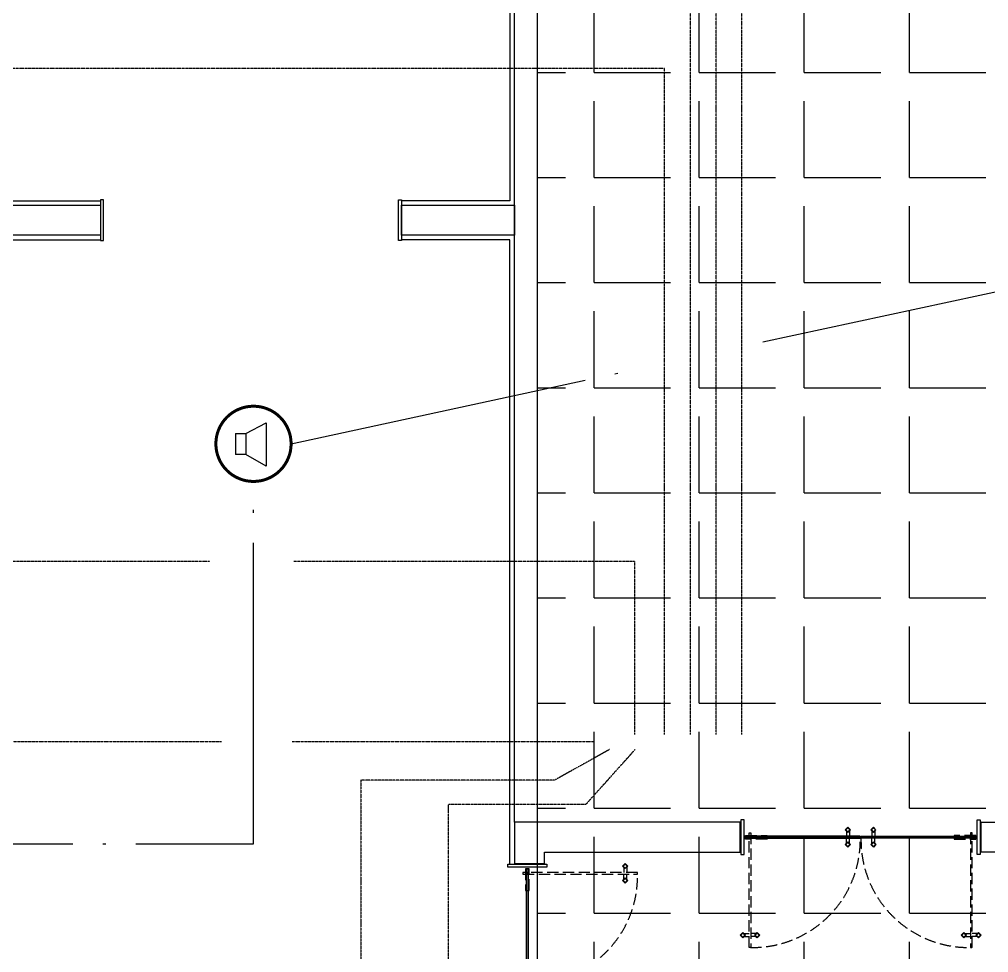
# Model space of a CAD drawing. Extents: x -284868 to 304789, y -137694 to 137894.
# Drawn here: x 269289 to 275730, y 7240 to 13442 of the extents above; entities that cross this region are included whole.
import ezdxf
from ezdxf.enums import TextEntityAlignment as Align

# ---------------------------------------------------------------- set-up
doc = ezdxf.new("R2010")
doc.units = 0
for name, pattern in [('BORDER2', [0.875, 0.25, -0.125, 0.25, -0.125, 0, -0.125]), ('DASH', [0.35, 0.25, -0.1]), ('DOTE', [2.42, 2, -0.2, 0.02, -0.2])]:
    doc.linetypes.add(name, pattern=pattern)
doc.layers.get('0').update_dxf_attribs({"linetype": 'CONTINUOUS'})
for name, color, linetype in [('0-墙', 4, 'CONTINUOUS'), ('0-非设计区域', 251, 'CONTINUOUS'), ('P-完成面', 42, 'CONTINUOUS'), ('P-门扇', 6, 'CONTINUOUS'), ('T-AVSX-EQPM', 3, 'CONTINUOUS'), ('WIRE-广播线', 220, 'DOTE'), ('WIRE-网络', 130, 'BORDER2')]:
    doc.layers.add(name, color=color, linetype=linetype)
doc.styles.add('_TEL_DIM', font='SIMPLEX', dxfattribs={"width": 0.8, "height": 3.5, "bigfont": 'HZTXT'})

# ---------------------------------------------------------------- blocks, each defined once
blk = doc.blocks.new('A$C7B347943')
at = {"layer": 'P-门扇', "color": 251, "linetype": 'DASH', "ltscale": 300}
for p, q in [((-9.9, 0), (9.9, 0)), ((0, -9.9), (0, 9.9))]:
    blk.add_line(p, q, dxfattribs=at)
blk.add_lwpolyline([(114, -12), (114, 12), (-30, 12), (-30, -12)], close=True, dxfattribs=at)
at = {"layer": 'P-门扇', "color": 6, "linetype": 'DASH', "ltscale": 300}
blk.add_circle((0, 0), 6, dxfattribs=at)
blk = doc.blocks.new('A$C21f4e1ae')
at = {"layer": 'P-门扇', "color": 251, "linetype": 'DASH', "ltscale": 300}
for p, q in [((-775.5, 1), (-775.5, -34)), ((-755.5, 1), (-755.5, -34)), ((-775.5, -81), (-775.5, -46)), ((-755.5, -81), (-755.5, -46)), ((-775.5, -1469), (-775.5, -1504)), ((-755.5, -1469), (-755.5, -1504)), ((-775.5, -1551), (-775.5, -1516)), ((-755.5, -1551), (-755.5, -1516))]:
    blk.add_line(p, q, dxfattribs=at)
at = {"layer": 'P-门扇', "color": 8}
for p, q in [((-120, -10), (-120, -772.5)), ((-110, -10), (-110, -772.5)), ((-120, -1540), (-120, -777.5)), ((-110, -1540), (-110, -777.5))]:
    blk.add_line(p, q, dxfattribs=at)
at = {"layer": 'P-门扇', "color": 251}
for p, q in [((-156, -680.5), (-121, -680.5)), ((-156, -700.5), (-121, -700.5)), ((-74, -680.5), (-109, -680.5)), ((-74, -700.5), (-109, -700.5)), ((-156, -849.5), (-121, -849.5)), ((-156, -869.5), (-121, -869.5)), ((-74, -849.5), (-109, -849.5)), ((-74, -869.5), (-109, -869.5))]:
    blk.add_line(p, q, dxfattribs=at)
at = {"layer": 'P-门扇', "color": 251, "linetype": 'DASH', "ltscale": 300}
for points in [[(-748, 8.5), (-765.5, 26), (-783, 8.5), (-765.5, -9)], [(-752.2, 8.5), (-765.5, 21.8), (-778.8, 8.5), (-765.5, -4.8)], [(-847.5, -35), (-846.5, -34), (-86, -34), (-85, -35), (-85, -45), (-86, -46), (-846.5, -46), (-847.5, -45)], [(-748, -88.5), (-765.5, -106), (-783, -88.5), (-765.5, -71)], [(-752.2, -88.5), (-765.5, -101.8), (-778.8, -88.5), (-765.5, -75.2)], [(-748, -1461.5), (-765.5, -1444), (-783, -1461.5), (-765.5, -1479)], [(-752.2, -1461.5), (-765.5, -1448.2), (-778.8, -1461.5), (-765.5, -1474.8)], [(-847.5, -1515), (-846.5, -1516), (-86, -1516), (-85, -1515), (-85, -1505), (-86, -1504), (-846.5, -1504), (-847.5, -1505)], [(-748, -1558.5), (-765.5, -1576), (-783, -1558.5), (-765.5, -1541)], [(-752.2, -1558.5), (-765.5, -1571.8), (-778.8, -1558.5), (-765.5, -1545.2)]]:
    blk.add_lwpolyline(points, close=True, dxfattribs=at)
at = {"layer": 'P-门扇'}
for points in [[(-110, -772.5), (-109, -771.5), (-109, -11), (-110, -10), (-120, -10), (-121, -11), (-121, -771.5), (-120, -772.5)], [(-110, -777.5), (-109, -778.5), (-109, -1539), (-110, -1540), (-120, -1540), (-121, -1539), (-121, -778.5), (-120, -777.5)]]:
    blk.add_lwpolyline(points, close=True, dxfattribs=at)
at = {"layer": 'P-门扇', "color": 251}
for points in [[(-163.5, -673), (-181, -690.5), (-163.5, -708), (-146, -690.5)], [(-163.5, -677.2), (-176.8, -690.5), (-163.5, -703.8), (-150.2, -690.5)], [(-66.5, -673), (-49, -690.5), (-66.5, -708), (-84, -690.5)], [(-66.5, -677.2), (-53.2, -690.5), (-66.5, -703.8), (-79.8, -690.5)], [(-163.5, -877), (-181, -859.5), (-163.5, -842), (-146, -859.5)], [(-163.5, -872.8), (-176.8, -859.5), (-163.5, -846.2), (-150.2, -859.5)], [(-66.5, -877), (-49, -859.5), (-66.5, -842), (-84, -859.5)], [(-66.5, -872.8), (-53.2, -859.5), (-66.5, -846.2), (-79.8, -859.5)]]:
    blk.add_lwpolyline(points, close=True, dxfattribs=at)
at = {"layer": 'P-门扇', "color": 251, "linetype": 'DASH', "ltscale": 300}
for centre, start, end in [((-133.7, -58.7), 178.68099, 271.31901), ((-133.7, -1491.3), 88.68099, 181.31901)]:
    blk.add_arc(centre, 714, start, end, dxfattribs=at)
at = {"layer": 'P-门扇', "extrusion": (0, 0, -1), "zscale": -1, "rotation": 270}
blk.add_blockref('A$C7B347943', (115, -40), dxfattribs=at)
at = {"layer": 'P-门扇', "rotation": 90.00000000000003}
blk.add_blockref('A$C7B347943', (-115, -1510), dxfattribs=at)
blk = doc.blocks.new('A$C2652ee14')
at = {"layer": 'P-完成面'}
for p, q in [((-200, 1600), (-200, 1595)), ((0, 1600), (0, 1595)), ((-200, 0), (-200, 5)), ((0, 0), (0, 5))]:
    blk.add_line(p, q, dxfattribs=at)
for points in [[(-215, 1595), (-215, 1575), (15, 1575), (15, 1595)], [(-215, 5), (-215, 25), (15, 25), (15, 5)]]:
    blk.add_lwpolyline(points, close=True, dxfattribs=at)
blk = doc.blocks.new('$equip$00002341')
for p, q in [((-0.101, 0.136), (0.167, 0.277)), ((0.167, 0.277), (0.167, -0.295)), ((-0.241, 0.136), (-0.241, -0.144)), ((-0.241, 0.136), (-0.101, 0.136)), ((-0.101, 0.136), (-0.101, -0.144)), ((-0.101, -0.144), (-0.241, -0.144)), ((0.167, -0.295), (-0.101, -0.144))]:
    blk.add_line(p, q)
at = {"const_width": 0.04}
blk.add_lwpolyline([(-0.5, 0, -1), (0.5, 0, -1), (-0.5, 0, -1.463176)], format="xyb", dxfattribs=at)
blk.add_circle((0, 0), 0.5)
for p in [(0, 0.5), (-0.5, 0), (0.5, 0), (0, -0.5)]:
    blk.add_point(p)
at = {"color": 7, "style": '_TEL_DIM', "flags": 1}
blk.add_attdef('A', text='', height=0.00002, dxfattribs=at).set_placement((0, 0), align=Align.MIDDLE_CENTER)

msp = doc.modelspace()

# ---------------------------------------------------------------- hatches: boundary and pattern name
at = {"layer": '0-非设计区域', "ltscale": 3}
h = msp.add_hatch(dxfattribs=at)
h.set_pattern_fill('ANGLE', color=256, scale=100)
h.set_pattern_definition([(0, (-155771.8, 452446.1), (0, 698.5), [508, -190.5]), (90, (-155771.8, 452446.1), (-698.5, 4e-14), [508, -190.5])])
h.paths.add_polyline_path([(270529.1, 19007.8), (270529.1, 16857.3), (272729.1, 16857.3), (272729.1, 6107.3), (284279.1, 6107.3), (284279.1, -11492.7), (286079.1, -11492.7), (286079.1, -1140.1), (295529.5, -1140.1), (295529.5, 19007.8)])

# ---------------------------------------------------------------- linework, layer by layer
at = {"layer": '0-墙', "ltscale": 3}
for points in [[(270529.1, 16857.3), (272729.1, 16857.3), (272729.1, 8107.3), (272579.1, 8107.3), (272579.1, 16707.3), (270529.1, 16707.3), (270529.1, 16857.3)], [(272579.1, 8107.3), (272579.1, 7832.3), (272779.1, 7832.3), (272779.1, 7907.3), (274079.1, 7907.3), (274079.1, 8107.3), (272579.1, 8107.3)], [(286779.1, 859.9), (286079.1, 859.9), (286079.1, 7907.3), (275679.1, 7907.3), (275679.1, 8107.3), (286279.1, 8107.3), (286279.1, 1059.9), (286979.1, 1059.9), (286979.1, 659.9), (286779.1, 659.9), (286779.1, 859.9)]]:
    msp.add_lwpolyline(points, dxfattribs=at)
for points in [[(259479.1, 12207.3), (269829.1, 12207.3), (269829.1, 12007.3), (259479.1, 12007.3)], [(271829.1, 12207.3), (272579.1, 12207.3), (272579.1, 12007.3), (271829.1, 12007.3)]]:
    msp.add_lwpolyline(points, close=True, dxfattribs=at)
at = {"layer": '0-非设计区域', "ltscale": 3}
msp.add_lwpolyline([(270529.1, 19007.8), (270529.1, 16857.3), (272729.1, 16857.3), (272729.1, 6107.3), (284279.1, 6107.3), (284279.1, -11492.7), (286079.1, -11492.7), (286079.1, -1140.1), (295529.5, -1140.1), (295529.5, 19007.8)], close=True, dxfattribs=at)
at = {"layer": 'P-完成面'}
for p, q in [((272579.1, 7832.3), (272579.1, 7827.3)), ((272779.1, 7832.3), (272779.1, 7827.3))]:
    msp.add_line(p, q, dxfattribs=at)
for points in [[(267259.1, 13902.3), (267259.1, 16677.3), (272549.1, 16677.3), (272549.1, 12237.3), (271829.1, 12237.3)], [(267259.1, 12312.3), (267259.1, 12237.3), (269829.1, 12237.3)], [(269049.1, 12007.3), (269049.1, 11977.3), (269829.1, 11977.3)], [(272549.1, 7827.3), (272549.1, 11977.3), (271829.1, 11977.3)]]:
    msp.add_lwpolyline(points, dxfattribs=at)
for points in [[(269829.1, 11972.3), (269849.1, 11972.3), (269849.1, 12242.3), (269829.1, 12242.3)], [(271829.1, 11972.3), (271809.1, 11972.3), (271809.1, 12242.3), (271829.1, 12242.3)], [(272794.1, 7827.3), (272794.1, 7807.3), (272534.1, 7807.3), (272534.1, 7827.3)]]:
    msp.add_lwpolyline(points, close=True, dxfattribs=at)
at = {"layer": 'WIRE-广播线', "ltscale": 1000}
for p, q in [((274229.4, 11298.7), (277772.7, 12064.2)), ((271094.7, 10621.6), (273388.2, 11117))]:
    msp.add_line(p, q, dxfattribs=at)
msp.add_lwpolyline([(267643.2, 5836.5), (267643.2, 7963.5), (270844.7, 7963.5), (270844.7, 10371.6)], dxfattribs=at)
at = {"layer": 'WIRE-网络'}
for points in [[(274089.5, 8690.4), (274089.5, 15825.1), (268537.2, 15825.1), (268537.2, 16887.3)], [(273918.5, 8690.4), (273918.5, 15545.8), (267435.5, 15545.8), (267435.5, 16458.6), (267041.4, 16458.6)], [(273747.5, 8690.4), (273747.5, 15312), (266431.9, 15312), (266431.9, 15825.4)], [(273576.5, 8690.4), (273576.5, 13116.2), (268574.1, 13116.2)], [(270554.2, 9840.1), (268849.1, 9840.1)], [(273377.9, 8690.4), (273377.9, 9840.1), (271113.5, 9840.1)], [(270633, 8640.4), (267232.9, 8640.4)], [(273109.5, 8640.4), (271101.2, 8640.4)], [(273211.1, 8590.4), (272847.3, 8387.3), (271557.6, 8387.3), (271557.6, 6450.7), (268191.2, 6450.7), (268191.2, -3302.2), (266729.5, -3302.2)], [(272141.3, 6776), (272141.3, 8227.7), (273055.6, 8227.7), (273380.8, 8590.4)]]:
    msp.add_lwpolyline(points, dxfattribs=at)

# ---------------------------------------------------------------- block references
at = {"layer": 'P-完成面', "ltscale": 3, "rotation": 90}
msp.add_blockref('A$C2652ee14', (275679.1, 8107.3), dxfattribs=at)
at = {"layer": 'P-门扇', "color": 1, "ltscale": 3}
for p, rotation in [((274104.1, 8122.3), 90), ((272549.1, 6257.3), 180)]:
    msp.add_blockref('A$C21f4e1ae', p, dxfattribs=dict(at, rotation=rotation))
at = {"layer": 'T-AVSX-EQPM', "xscale": 500, "yscale": 500, "zscale": 500}
msp.add_blockref('$equip$00002341', (270844.7, 10621.6), dxfattribs=at)

doc.saveas('drawing.dxf')
